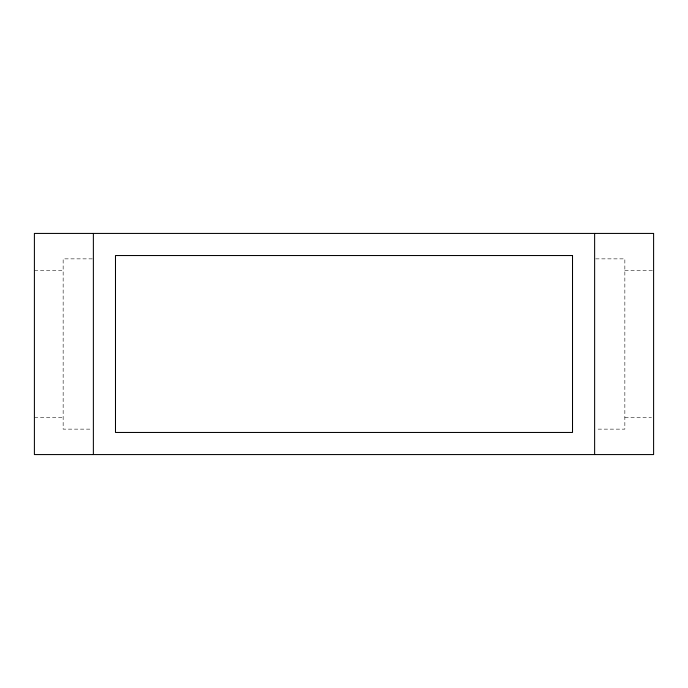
<?xml version="1.0" encoding="UTF-8"?>
<svg xmlns="http://www.w3.org/2000/svg" width="688" height="688" viewBox="0 0 688 688"><rect width="100%" height="100%" fill="white"/><g stroke="black" fill="none" stroke-linecap="round" stroke-linejoin="round"><path stroke-width="0.52" stroke-dasharray="3.44 2.58" d="M92.33 258.86L63.15 258.86L63.15 429.14L92.33 429.14M595.67 258.86L624.85 258.86L624.85 429.14L595.67 429.14M34.4 270.281L63.15 270.281M624.85 270.289L653.6 270.289M34.4 417.711L63.15 417.711M624.85 417.711L651.467 417.711"/><path stroke-width="1.03" d="M594.63 233.43L594.63 454.57M93.37 233.43L93.37 454.57M653.6 233.43L34.4 233.43L34.4 454.57L653.6 454.57L653.6 233.43M572.511 255.54L115.489 255.54L115.489 432.46L572.511 432.46L572.511 255.54"/></g></svg>
